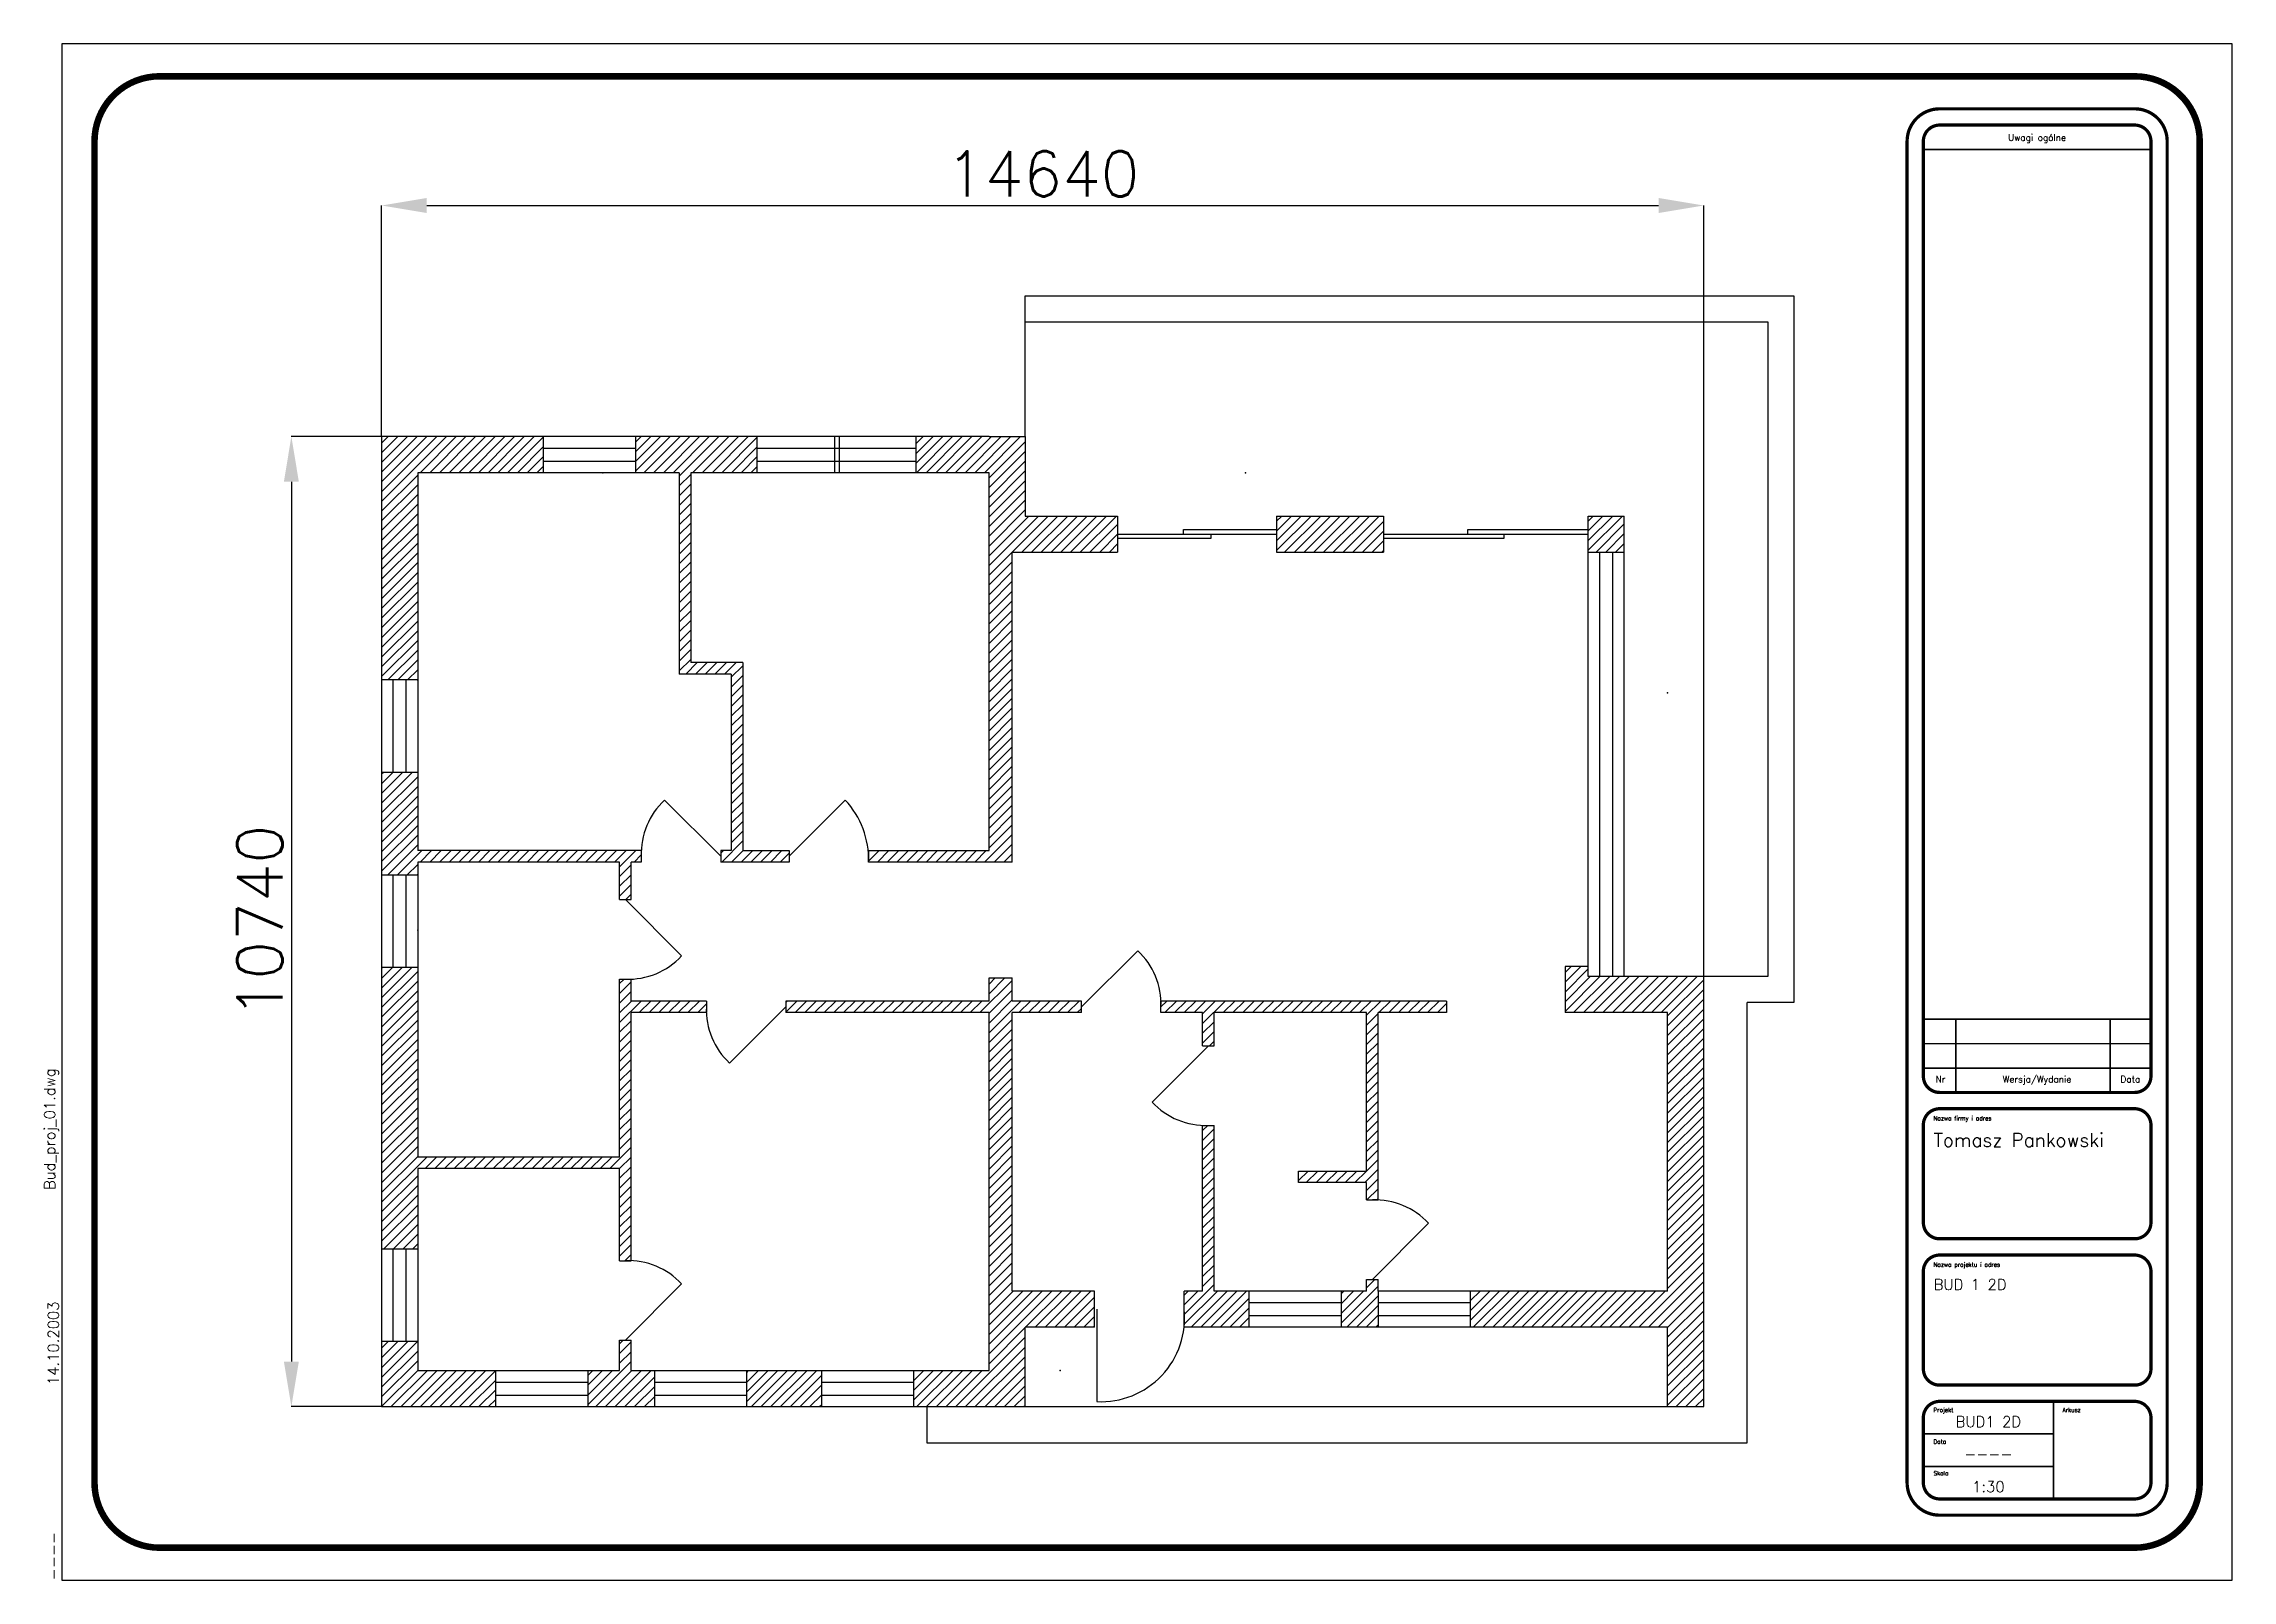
# Paper-space layout 'ISO A1' of a CAD drawing. Header units: millimetres. Extents: x -7 to 801, y 0 to 567.
# The model-space entities are those that its viewports show. They can reach past a viewport. Long polylines and large blocks are cut down to what shows.
import ezdxf
from ezdxf.enums import TextEntityAlignment as Align

# ---------------------------------------------------------------- set-up
doc = ezdxf.new("R2010")
doc.units = ezdxf.units.MM
doc.linetypes.add('DOT2', pattern=[0.125, 0, -0.125])
doc.layers.add('Title Block', color=7, linetype='Continuous')
doc.styles.add('Roman', font='romans.shx')
doc.styles.get("Standard").update_dxf_attribs({"font": 'simplex.shx'})
doc.dimstyles.new('ISO-25', dxfattribs={"dimtxt": 2.5, "dimasz": 2.5, "dimexe": 1.25, "dimexo": 0.625, "dimtad": 1, "dimtxsty": 'Standard', "dimcen": 2.5, "dimadec": 0, "dimazin": 0, "dimtfac": 1, "dimtmove": 0, "dimatfit": 3, "dimfxl": 1, "dimarcsym": 0})

# ---------------------------------------------------------------- blocks, each defined once
blk = doc.blocks.new('Tabelka rysunkowa')
at = {"layer": 'Title Block'}
for p, q in [((0, 567), (0, 0)), ((801, 567), (0, 567)), ((801, 0), (801, 567)), ((0, 0), (801, 0))]:
    blk.add_line(p, q, dxfattribs=at)
for points, const_width in [([(789, 531, 0.414214), (765, 555), (36, 555, 0.414214), (12, 531), (12, 36, 0.414214), (36, 12), (765, 12, 0.414214), (789, 36)], 2.4), ([(765, 543), (693, 543, 0.414214), (681, 531), (681, 36, 0.414214), (693, 24), (765, 24, 0.414214), (777, 36), (777, 531, 0.414214)], 1.2), ([(771, 531, 0.414214), (765, 537), (693, 537, 0.414214), (687, 531), (687, 186, 0.414214), (693, 180), (765, 180, 0.414214), (771, 186)], 1.2), ([(693, 126), (765, 126, 0.414214), (771, 132), (771, 168, 0.414214), (765, 174), (693, 174, 0.414214), (687, 168), (687, 132, 0.414214)], 1.2), ([(693, 72), (765, 72, 0.414214), (771, 78), (771, 114, 0.414214), (765, 120), (693, 120, 0.414214), (687, 114), (687, 78, 0.414214)], 1.2), ([(693, 30), (765, 30, 0.414214), (771, 36), (771, 60, 0.414214), (765, 66), (693, 66, 0.414214), (687, 60), (687, 36, 0.414214)], 1.2)]:
    blk.add_lwpolyline(points, format="xyb", close=True, dxfattribs=dict(at, const_width=const_width))
at = {"layer": 'Title Block', "const_width": 0.6}
for points in [[(687, 528), (771, 528)], [(687, 207), (771, 207)], [(699, 180), (699, 207)], [(756, 180), (756, 207)], [(687, 198), (771, 198)], [(687, 189), (771, 189)], [(735, 30), (735, 66)], [(687, 54), (735, 54)], [(687, 42), (735, 42)]]:
    blk.add_lwpolyline(points, dxfattribs=at)
at = {"layer": 'Title Block', "style": 'Roman'}
for s, p in [('Uwagi ogólne', (728.96, 532.39)), ('Nr', (693.33, 184.88)), ('Wersja/Wydanie', (728.96, 184.88)), ('Data', (763.41, 184.88))]:
    blk.add_text(s, height=2.4, dxfattribs=at).set_placement(p, align=Align.MIDDLE_CENTER)
for s, p in [('Nazwa firmy i adres', (690.73, 169.71)), ('Nazwa projektu i adres', (690.73, 115.71)), ('Projekt', (690.73, 62.03)), ('Arkusz', (738.36, 62.03)), ('Data', (690.73, 50.37)), ('Skala', (690.73, 38.72))]:
    blk.add_text(s, height=1.56, dxfattribs=at).set_placement(p)
at = {"layer": 'Title Block', "color": 0, "style": 'Roman', "flags": 8}
for tag, p in [('PROJECTNAME', (690.8, 105.93)), ('PROJECTADDRESS1', (690.8, 99.45)), ('PROJECTADDRESS2', (690.8, 92.97)), ('PROJECTADDRESS3', (690.8, 86.5))]:
    blk.add_attdef(tag, text='', height=4, dxfattribs=at).set_placement(p, align=Align.BOTTOM_LEFT)
for tag, p in [('PROJECTNAME', (711, 58.5)), ('DATE', (711, 46.5))]:
    blk.add_attdef(tag, text='', height=4, dxfattribs=at).set_placement(p, align=Align.MIDDLE_CENTER)
at = {"layer": 'Title Block', "color": 0, "style": 'Roman', "width": 0.75, "flags": 8}
blk.add_attdef('SHEETNO', text='', height=10, dxfattribs=at).set_placement((753, 48), align=Align.MIDDLE_CENTER)
at = {"layer": 'Title Block', "color": 0, "style": 'Roman'}
blk.add_attdef('SCALE', text='', height=4, dxfattribs=at).set_placement((711, 34.5), align=Align.MIDDLE_CENTER)
blk = doc.blocks.new('*D4')
at = {"color": 0, "lineweight": -2, "transparency": 16777216}
for p, q in [((-1, 10740), (-1000, 10740)), ((-999, 10240), (-999, 500)), ((-1, 0), (-1000, 0))]:
    blk.add_line(p, q, dxfattribs=at)
at = {"color": 0, "transparency": 16777216}
for points in [[(-1082, 10240), (-916, 10240), (-999, 10740)], [(-1082, 500), (-916, 500), (-999, 0)]]:
    blk.add_solid(points, dxfattribs=at)
at = {"layer": 'Defpoints', "color": 0, "transparency": 16777216}
for p in [(0, 10740), (-999, 0), (0, 0)]:
    blk.add_point(p, dxfattribs=at)
at = {"color": 0, "transparency": 16777216, "insert": (-1349, 5370), "char_height": 500, "attachment_point": 5, "rotation": 90}
blk.add_mtext('10740', dxfattribs=at)
blk = doc.blocks.new('*D5')
at = {"color": 0, "lineweight": -2, "transparency": 16777216}
for p, q in [((0, 10741), (0, 13299)), ((500, 13298), (14140, 13298)), ((14640, 4763), (14640, 13299))]:
    blk.add_line(p, q, dxfattribs=at)
at = {"color": 0, "transparency": 16777216}
for points in [[(500, 13381), (500, 13215), (0, 13298)], [(14140, 13381), (14140, 13215), (14640, 13298)]]:
    blk.add_solid(points, dxfattribs=at)
at = {"layer": 'Defpoints', "color": 0, "transparency": 16777216}
for p in [(14640, 13298), (0, 10740), (14640, 4762)]:
    blk.add_point(p, dxfattribs=at)
at = {"color": 0, "transparency": 16777216, "insert": (7320, 13648), "char_height": 500, "attachment_point": 5}
blk.add_mtext('14640', dxfattribs=at)

msp = doc.modelspace()

# ---------------------------------------------------------------- hatches: boundary and pattern name
h = msp.add_hatch()
h.set_pattern_fill('ANSI31', color=256, scale=24)
h.paths.add_polyline_path([(400, 10340), (1792, 10340), (1792, 10740), (0, 10740), (0, 8045), (400, 8045)])
h.paths.add_polyline_path([(4160, 10340), (4160, 10740), (2816, 10740), (2816, 10340), (3296, 10340), (3296, 8109), (3872, 8109), (3872, 6157), (3756, 6157), (3756, 6029), (4512, 6029), (4512, 6157), (4000, 6157), (4000, 8237), (3424, 8237), (3424, 10340)])
h.paths.add_polyline_path([(7126, 9860), (7126, 10740), (6726, 10740), (5920, 10740), (5920, 10340), (6726, 10340), (6726, 6157), (5392, 6157), (5392, 6029), (6982, 6029), (6982, 9460), (8150, 9460), (8150, 9860)])
h.paths.add_polyline_path([(11094, 9460), (11094, 9860), (9910, 9860), (9910, 9460)])
h.paths.add_polyline_path([(13760, 9460), (13760, 9860), (13360, 9860), (13360, 9460)])
h.paths.add_polyline_path([(14240, 4362), (14240, 1280), (12058, 1280), (12058, 880), (14240, 880), (14240, 0), (14640, 0), (14640, 4762), (13760, 4762), (13360, 4762), (13360, 4874), (13104, 4874), (13104, 4362)])
h.paths.add_polyline_path([(11034, 1280), (11034, 1408), (10906, 1408), (10906, 1280), (10627, 1280), (10627, 880), (11034, 880)])
h.paths.add_polyline_path([(10906, 2608), (10154, 2608), (10154, 2480), (10906, 2480), (10906, 2288), (11034, 2288), (11034, 4362), (11792, 4362), (11792, 4490), (8630, 4490), (8630, 4362), (9091, 4362), (9091, 3994), (9219, 3994), (9219, 4362), (10906, 4362)])
h.paths.add_polyline_path([(9603, 880), (9603, 1280), (9219, 1280), (9219, 3114), (9091, 3114), (9091, 1280), (8886, 1280), (8886, 880)])
h.paths.add_polyline_path([(6982, 1280), (6982, 4362), (7750, 4362), (7750, 4490), (6982, 4490), (6982, 4746), (6726, 4746), (6726, 4490), (4476, 4490), (4476, 4362), (6726, 4362), (6726, 400), (5894, 400), (5894, 0), (7126, 0), (7126, 880), (7894, 880), (7894, 1280)])
h.paths.add_polyline_path([(4870, 400), (4044, 400), (4044, 0), (4870, 0)])
h.paths.add_polyline_path([(3020, 0), (3020, 400), (2764, 400), (2764, 736), (2636, 736), (2636, 400), (2284, 400), (2284, 0)])
h.paths.add_polyline_path([(400, 400), (400, 720), (0, 720), (0, 0), (1260, 0), (1260, 400)])
h.paths.add_polyline_path([(0, 1744), (400, 1744), (400, 2636), (2636, 2636), (2636, 1616), (2764, 1616), (2764, 4362), (3596, 4362), (3596, 4490), (2764, 4490), (2764, 4733), (2636, 4733), (2636, 2764), (400, 2764), (400, 4861), (0, 4861)])
h = msp.add_hatch()
h.set_pattern_fill('ANSI31', color=256, scale=24)
h.paths.add_polyline_path([(400, 7021), (0, 7021), (0, 5885), (400, 5885), (400, 6029), (2636, 6029), (2636, 5613), (2764, 5613), (2764, 6029), (2876, 6029), (2876, 6157), (400, 6157)])

# ---------------------------------------------------------------- linework, layer by layer
for p, q in [((7126, 10740), (7126, 12298)), ((7126, 12298), (15638, 12298)), ((15638, 12298), (15638, 4474)), ((7126, 12010), (15350, 12010)), ((15350, 12010), (15350, 4762)), ((6726, 10740), (0, 10740)), ((0, 10740), (0, 0)), ((1792, 10340), (1792, 10740)), ((2816, 10340), (2816, 10740)), ((2816, 10340), (2816, 10740)), ((4160, 10340), (4160, 10740)), ((5015, 10740), (5015, 10340)), ((5065, 10740), (5065, 10340)), ((5065, 10740), (5065, 10340)), ((5920, 10340), (5920, 10740)), ((6726, 10740), (7126, 10740)), ((7126, 10740), (7126, 9860)), ((1792, 10612), (2816, 10612)), ((1792, 10468), (2816, 10468)), ((4160, 10612), (5920, 10612)), ((4160, 10468), (5920, 10468)), ((400, 10340), (400, 6157)), ((3296, 10340), (400, 10340)), ((3296, 10340), (3296, 8109)), ((6726, 10340), (3424, 10340)), ((3424, 10340), (3424, 8237)), ((6726, 6157), (6726, 10340)), ((7126, 9860), (8150, 9860)), ((8150, 9860), (8150, 9460)), ((8880, 9710), (9910, 9710)), ((8880, 9660), (8880, 9710)), ((9910, 9860), (9910, 9460)), ((9910, 9860), (11094, 9860)), ((11094, 9860), (11094, 9460)), ((12027, 9710), (13360, 9710)), ((12027, 9660), (12027, 9710)), ((13360, 4874), (13360, 9860)), ((13360, 9860), (13760, 9860)), ((13760, 4762), (13760, 9860)), ((6982, 6029), (6982, 9460)), ((6982, 9460), (8150, 9460)), ((8150, 9660), (9910, 9660)), ((9180, 9610), (8150, 9610)), ((9180, 9660), (9180, 9610)), ((9910, 9460), (11094, 9460)), ((11094, 9660), (13360, 9660)), ((12427, 9610), (11094, 9610)), ((12427, 9660), (12427, 9610)), ((13360, 9460), (13760, 9460)), ((13488, 4762), (13488, 9460)), ((13632, 4762), (13632, 9460)), ((400, 8045), (0, 8045)), ((128, 7021), (128, 8045)), ((272, 7021), (272, 8045)), ((3872, 8109), (3296, 8109)), ((4000, 8237), (3424, 8237)), ((3872, 8109), (3872, 6157)), ((4000, 8237), (4000, 6157)), ((400, 7021), (0, 7021)), ((3756, 6093), (3133.746, 6715.254)), ((4512, 6093), (5134.254, 6715.254)), ((2876, 6157), (400, 6157)), ((2876, 6157), (2876, 6029)), ((3756, 6157), (3756, 6029)), ((3872, 6157), (3756, 6157)), ((4000, 6157), (4512, 6157)), ((4512, 6157), (4512, 6029)), ((5392, 6157), (5392, 6029)), ((5392, 6157), (6726, 6157)), ((400, 5885), (0, 5885)), ((128, 4861), (128, 5885)), ((272, 4861), (272, 5885)), ((2636, 6029), (400, 6029)), ((2636, 5613), (2636, 6029)), ((2876, 6029), (2764, 6029)), ((2764, 5613), (2764, 6029)), ((4512, 6029), (3756, 6029)), ((6982, 6029), (5392, 6029)), ((2636, 5613), (2764, 5613)), ((2700, 5613), (3322.254, 4990.746)), ((400, 4861), (0, 4861)), ((7750, 4426), (8372.254, 5048.254)), ((13360, 4874), (13104, 4874)), ((13104, 4874), (13104, 4362)), ((13360, 4762), (13360, 4874)), ((2636, 2764), (2636, 4733)), ((2636, 4733), (2764, 4733)), ((2764, 4490), (2764, 4733)), ((6726, 4746), (6982, 4746)), ((6726, 4490), (6726, 4746)), ((6982, 4490), (6982, 4746)), ((13760, 4762), (13360, 4762)), ((14640, 4762), (13760, 4762)), ((14640, 4362), (14640, 4762)), ((15350, 4762), (14640, 4762)), ((14640, 0), (14640, 4762)), ((3596, 4490), (2764, 4490)), ((3596, 4362), (2764, 4362)), ((2764, 1616), (2764, 4362)), ((3596, 4490), (3596, 4362)), ((4476, 4426), (3853.746, 3803.746)), ((6726, 4490), (4476, 4490)), ((4476, 4490), (4476, 4362)), ((6726, 4362), (4476, 4362)), ((6726, 400), (6726, 4362)), ((7750, 4490), (6982, 4490)), ((6982, 1280), (6982, 4362)), ((7750, 4362), (6982, 4362)), ((7750, 4362), (7750, 4490)), ((11792, 4490), (8630, 4490)), ((8630, 4362), (8630, 4490)), ((9091, 4362), (8630, 4362)), ((9091, 3994), (9091, 4362)), ((10906, 4362), (9219, 4362)), ((9219, 3994), (9219, 4362)), ((10906, 2608), (10906, 4362)), ((11792, 4362), (11034, 4362)), ((11034, 2288), (11034, 4362)), ((11792, 4490), (11792, 4362)), ((14240, 4362), (13104, 4362)), ((15638, 4474), (15120, 4474)), ((15120, -400), (15120, 4474)), ((9155, 3994), (8532.746, 3371.746)), ((9091, 3994), (9219, 3994)), ((9091, 1280), (9091, 3114)), ((9091, 3114), (9219, 3114)), ((9219, 1280), (9219, 3114)), ((2636, 2764), (400, 2764)), ((2636, 2636), (400, 2636)), ((2636, 1616), (2636, 2636)), ((10154, 2480), (10154, 2608)), ((10154, 2608), (10906, 2608)), ((10906, 2480), (10154, 2480)), ((10906, 2288), (10906, 2480)), ((10906, 2288), (11034, 2288)), ((10970, 1408), (11592.254, 2030.254)), ((400, 1744), (0, 1744)), ((128, 720), (128, 1744)), ((272, 720), (272, 1744)), ((2636, 1616), (2764, 1616)), ((2700, 736), (3322.254, 1358.254)), ((7894, 1280), (6982, 1280)), ((7894, 880), (7894, 1280)), ((9091, 1280), (8886, 1280)), ((8886, 880), (8886, 1280)), ((10906, 1280), (9219, 1280)), ((9603, 1280), (9603, 880)), ((10627, 880), (10627, 1280)), ((10906, 1280), (10906, 1408)), ((10906, 1408), (11034, 1408)), ((11034, 1280), (11034, 1408)), ((14240, 1280), (11034, 1280)), ((11034, 1280), (11034, 880)), ((12058, 880), (12058, 1280)), ((7918.814, 1080), (7918.814, 56)), ((9603, 1152), (10627, 1152)), ((9603, 1008), (10627, 1008)), ((11034, 1152), (12058, 1152)), ((11034, 1008), (12058, 1008)), ((2636, 400), (2636, 736)), ((2636, 736), (2764, 736)), ((2764, 400), (2764, 736)), ((7126, 0), (7126, 880)), ((7894, 880), (7126, 880)), ((14240, 880), (8886, 880)), ((400, 720), (0, 720)), ((1260, 400), (1260, 0)), ((1260, 272), (2284, 272)), ((2284, 400), (2284, 0)), ((3020, 400), (3020, 0)), ((3020, 272), (4044, 272)), ((4044, 0), (4044, 400)), ((4870, 400), (4870, 0)), ((4870, 272), (5894, 272)), ((5894, 0), (5894, 400)), ((0, 0), (14640, 0)), ((1260, 128), (2284, 128)), ((3020, 128), (4044, 128)), ((4870, 128), (5894, 128)), ((6038, 0), (6038, -400)), ((6038, -400), (15120, -400))]:
    msp.add_line(p, q)
for points in [[(400, 6029), (400, 2764)], [(14240, 1280), (14240, 4362)], [(400, 2636), (400, 400), (2636, 400)], [(14240, 0), (14240, 880)], [(2764, 400), (6726, 400)]]:
    msp.add_lwpolyline(points)
for centre, radius, start, end in [((3678.745, 6125), 803.383, 132.7172149, 182.2827851), ((4434.745, 6061), 957.79, 358.0853767, 43.0853767), ((2732, 5535.745), 803.383, 267.7172149, 317.2827851), ((7827.255, 4458), 803.383, 357.7172149, 47.2827851), ((4398.745, 4394), 803.383, 177.7172149, 227.2827851), ((9123, 3916.745), 803.383, 222.7172149, 272.2827851), ((11002, 1485.255), 803.383, 42.7172149, 92.2827851), ((2732, 813.255), 803.383, 42.7172149, 92.2827851), ((7966.206, 980), 925.215, 267.0639275, 6.2048231)]:
    msp.add_arc(centre, radius, start, end)
for p in [(2450, 10340), (9564, 10340), (14240, 7902), (400, 5276), (14240, 788), (7514, 400)]:
    msp.add_point(p)

# ---------------------------------------------------------------- dimensions: what is measured, and where the dimension line sits
dim = msp.add_linear_dim(base=(14640, 13298), p1=(0, 10740), p2=(14640, 4762), dimstyle='ISO-25', override={"dimtxt": 500, "dimasz": 500, "dimgap": 100, "dimrnd": 1, "dimtxsty": 'Standard'})
dim.commit()
dim.dimension.update_dxf_attribs({"geometry": '*D5', "text_midpoint": (7320, 13648)})
dim = msp.add_linear_dim(base=(-998.862, 0), p1=(0, 10740), p2=(0, 0), angle=90, dimstyle='ISO-25', override={"dimtxt": 500, "dimasz": 500, "dimgap": 100})
dim.commit()
dim.dimension.update_dxf_attribs({"geometry": '*D4', "text_midpoint": (-1348.862, 5370)})

psp = doc.layouts.new('ISO A1')

# ---------------------------------------------------------------- block references
at = {"layer": 'Title Block'}
ref = psp.add_blockref('Tabelka rysunkowa', (0, 0), dxfattribs=at)
ref.add_attrib('PROJECTNAME', 'BUD 1 2D', dxfattribs={"color": 0, "height": 4, "style": 'Roman'}).set_placement((690.8, 105.93), align=Align.BOTTOM_LEFT)
ref.add_attrib('PROJECTNAME', 'BUD1 2D', dxfattribs={"color": 0, "height": 4, "style": 'Roman'}).set_placement((711, 58.5), align=Align.MIDDLE_CENTER)
ref.add_attrib('DATA', '----', dxfattribs={"color": 0, "height": 4, "style": 'Roman'}).set_placement((711, 46.5), align=Align.MIDDLE_CENTER)
ref.add_attrib('SKALA', '1:30', dxfattribs={"color": 0, "height": 4, "style": 'Roman'}).set_placement((711, 34.5), align=Align.MIDDLE_CENTER)

# ---------------------------------------------------------------- texts
at = {"insert": (690.8, 164.95), "char_height": 5, "attachment_point": 1, "style": 'Roman'}
psp.add_mtext_dynamic_manual_height_columns('Tomasz Pankowski', width=72, gutter_width=50, heights=[0], dxfattribs=at)
at = {"layer": 'Title Block', "color": 0, "char_height": 4, "attachment_point": 7, "rotation": 90, "style": 'Roman'}
for s, insert, width in [('Bud_proj_01.dwg', (-1.2, 144), 186.8672), ('14.10.2003', (-1.2, 72), 54.1433), ('----', (-1.2, 0), 63.5285)]:
    psp.add_mtext(s, dxfattribs=dict(at, insert=insert, width=width))

# ---------------------------------------------------------------- viewports
at = {"layer": '0', "linetype": 'DOT2'}
psp.add_viewport(center=(400.5, 283.5), size=(801, 567), view_center_point=(8476.204, 6583.536), view_height=17010.00001, dxfattribs=at)

doc.saveas('drawing.dxf')
